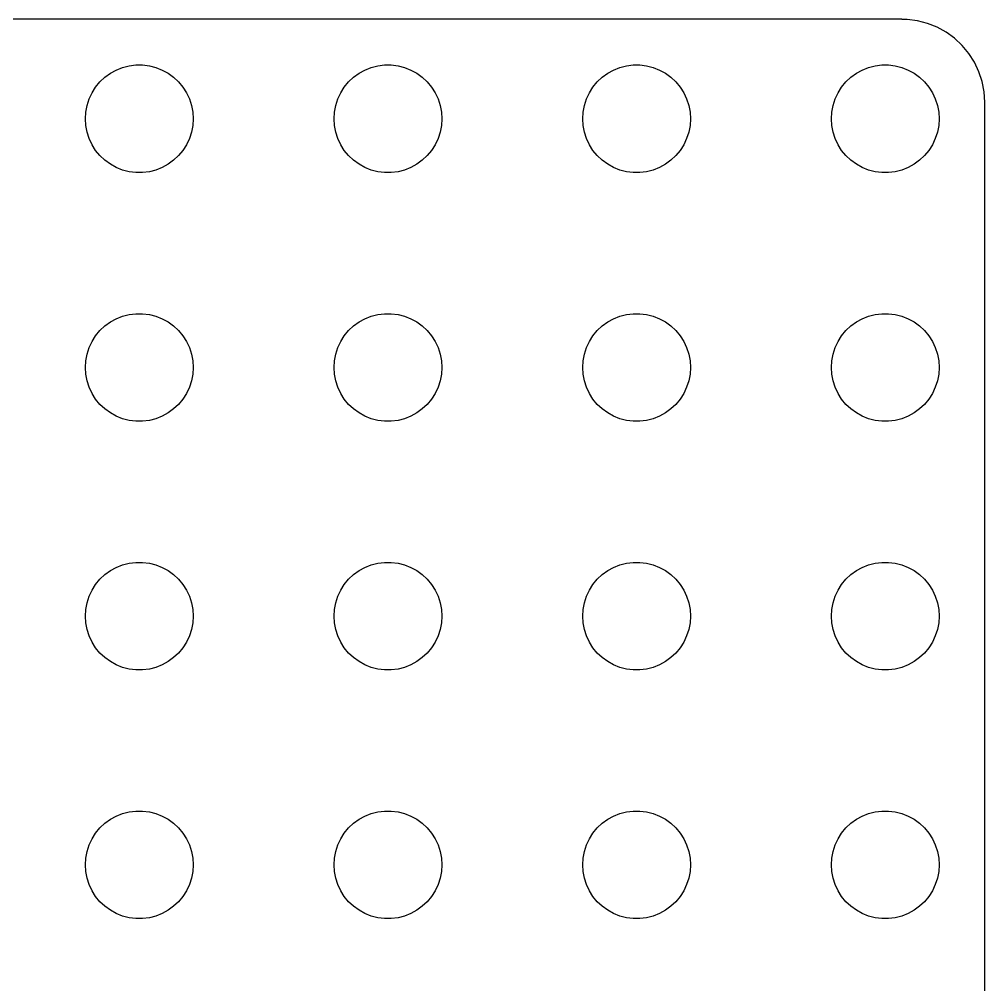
# Model space of a CAD drawing. Header units: metres. Extents: x 9 to 231, y 9 to 231.
# Drawn here: x 172.8 to 231, y 172.8 to 231 of the extents above; entities that cross this region are included whole.
import ezdxf

# ---------------------------------------------------------------- set-up
doc = ezdxf.new("R2010")
doc.units = ezdxf.units.M

msp = doc.modelspace()

# ---------------------------------------------------------------- linework, layer by layer
for p, q in [((226, 231), (14, 231)), ((226, 230.99), (226, 231)), ((226.314, 230.99), (226, 230.99)), ((226.937, 230.911), (226.314, 230.99)), ((227.545, 230.755), (226.937, 230.911)), ((228.129, 230.524), (227.545, 230.755)), ((228.679, 230.222), (228.129, 230.524)), ((229.187, 229.853), (228.679, 230.222)), ((229.645, 229.423), (229.187, 229.853)), ((230.045, 228.939), (229.645, 229.423)), ((230.382, 228.409), (230.045, 228.939)), ((230.649, 227.841), (230.382, 228.409)), ((177.928, 227.504), (178.259, 227.744)), ((178.259, 227.744), (178.616, 227.941)), ((178.616, 227.941), (178.996, 228.091)), ((178.996, 228.091), (179.391, 228.192)), ((179.391, 228.192), (179.796, 228.244)), ((179.796, 228.244), (180.204, 228.244)), ((180.204, 228.244), (180.609, 228.192)), ((180.609, 228.192), (181.004, 228.091)), ((181.004, 228.091), (181.384, 227.941)), ((181.384, 227.941), (181.741, 227.744)), ((181.741, 227.744), (182.072, 227.504)), ((192.928, 227.504), (193.259, 227.744)), ((193.259, 227.744), (193.616, 227.941)), ((193.616, 227.941), (193.996, 228.091)), ((193.996, 228.091), (194.391, 228.192)), ((194.391, 228.192), (194.796, 228.244)), ((194.796, 228.244), (195.204, 228.244)), ((195.204, 228.244), (195.609, 228.192)), ((195.609, 228.192), (196.004, 228.091)), ((196.004, 228.091), (196.384, 227.941)), ((196.384, 227.941), (196.741, 227.744)), ((196.741, 227.744), (197.072, 227.504)), ((207.928, 227.504), (208.259, 227.744)), ((208.259, 227.744), (208.616, 227.941)), ((208.616, 227.941), (208.996, 228.091)), ((208.996, 228.091), (209.391, 228.192)), ((209.391, 228.192), (209.796, 228.244)), ((209.796, 228.244), (210.204, 228.244)), ((210.204, 228.244), (210.609, 228.192)), ((210.609, 228.192), (211.004, 228.091)), ((211.004, 228.091), (211.384, 227.941)), ((211.384, 227.941), (211.741, 227.744)), ((211.741, 227.744), (212.072, 227.504)), ((222.928, 227.504), (223.259, 227.744)), ((223.259, 227.744), (223.616, 227.941)), ((223.616, 227.941), (223.996, 228.091)), ((223.996, 228.091), (224.391, 228.192)), ((224.391, 228.192), (224.796, 228.244)), ((224.796, 228.244), (225.204, 228.244)), ((225.204, 228.244), (225.609, 228.192)), ((225.609, 228.192), (226.004, 228.091)), ((226.004, 228.091), (226.384, 227.941)), ((226.384, 227.941), (226.741, 227.744)), ((226.741, 227.744), (227.072, 227.504)), ((230.843, 227.243), (230.649, 227.841)), ((177.371, 226.91), (177.631, 227.225)), ((177.631, 227.225), (177.928, 227.504)), ((182.072, 227.504), (182.369, 227.225)), ((182.369, 227.225), (182.629, 226.91)), ((192.371, 226.91), (192.631, 227.225)), ((192.631, 227.225), (192.928, 227.504)), ((197.072, 227.504), (197.369, 227.225)), ((197.369, 227.225), (197.629, 226.91)), ((207.371, 226.91), (207.631, 227.225)), ((207.631, 227.225), (207.928, 227.504)), ((212.072, 227.504), (212.369, 227.225)), ((212.369, 227.225), (212.629, 226.91)), ((222.371, 226.91), (222.631, 227.225)), ((222.631, 227.225), (222.928, 227.504)), ((227.072, 227.504), (227.369, 227.225)), ((227.369, 227.225), (227.629, 226.91)), ((230.961, 226.627), (230.843, 227.243)), ((176.978, 226.196), (177.152, 226.566)), ((177.152, 226.566), (177.371, 226.91)), ((182.629, 226.91), (182.848, 226.566)), ((182.848, 226.566), (183.022, 226.196)), ((191.978, 226.196), (192.152, 226.566)), ((192.152, 226.566), (192.371, 226.91)), ((197.629, 226.91), (197.848, 226.566)), ((197.848, 226.566), (198.022, 226.196)), ((206.978, 226.196), (207.152, 226.566)), ((207.152, 226.566), (207.371, 226.91)), ((212.629, 226.91), (212.848, 226.566)), ((212.848, 226.566), (213.022, 226.196)), ((221.978, 226.196), (222.152, 226.566)), ((222.152, 226.566), (222.371, 226.91)), ((227.629, 226.91), (227.848, 226.566)), ((227.848, 226.566), (228.022, 226.196)), ((231, 226), (230.961, 226.627)), ((176.852, 225.808), (176.978, 226.196)), ((183.022, 226.196), (183.148, 225.808)), ((191.852, 225.808), (191.978, 226.196)), ((198.022, 226.196), (198.148, 225.808)), ((206.852, 225.808), (206.978, 226.196)), ((213.022, 226.196), (213.148, 225.808)), ((221.852, 225.808), (221.978, 226.196)), ((228.022, 226.196), (228.148, 225.808)), ((231, 14), (231, 226)), ((176.75, 225), (176.776, 225.407)), ((176.776, 225.407), (176.852, 225.808)), ((183.148, 225.808), (183.224, 225.407)), ((183.224, 225.407), (183.25, 225)), ((191.75, 225), (191.776, 225.407)), ((191.776, 225.407), (191.852, 225.808)), ((198.148, 225.808), (198.224, 225.407)), ((198.224, 225.407), (198.25, 225)), ((206.75, 225), (206.776, 225.407)), ((206.776, 225.407), (206.852, 225.808)), ((213.148, 225.808), (213.224, 225.407)), ((213.224, 225.407), (213.25, 225)), ((221.75, 225), (221.776, 225.407)), ((221.776, 225.407), (221.852, 225.808)), ((228.148, 225.808), (228.224, 225.407)), ((228.224, 225.407), (228.25, 225)), ((176.776, 224.593), (176.75, 225)), ((183.25, 225), (183.224, 224.593)), ((191.776, 224.593), (191.75, 225)), ((198.25, 225), (198.224, 224.593)), ((206.776, 224.593), (206.75, 225)), ((213.25, 225), (213.224, 224.593)), ((221.776, 224.593), (221.75, 225)), ((228.25, 225), (228.224, 224.593)), ((176.852, 224.192), (176.776, 224.593)), ((183.224, 224.593), (183.148, 224.192)), ((191.852, 224.192), (191.776, 224.593)), ((198.224, 224.593), (198.148, 224.192)), ((206.852, 224.192), (206.776, 224.593)), ((213.224, 224.593), (213.148, 224.192)), ((221.852, 224.192), (221.776, 224.593)), ((228.224, 224.593), (228.148, 224.192)), ((176.978, 223.804), (176.852, 224.192)), ((177.152, 223.434), (176.978, 223.804)), ((183.022, 223.804), (182.848, 223.434)), ((183.148, 224.192), (183.022, 223.804)), ((191.978, 223.804), (191.852, 224.192)), ((192.152, 223.434), (191.978, 223.804)), ((198.022, 223.804), (197.848, 223.434)), ((198.148, 224.192), (198.022, 223.804)), ((206.978, 223.804), (206.852, 224.192)), ((207.152, 223.434), (206.978, 223.804)), ((213.022, 223.804), (212.848, 223.434)), ((213.148, 224.192), (213.022, 223.804)), ((221.978, 223.804), (221.852, 224.192)), ((222.152, 223.434), (221.978, 223.804)), ((228.022, 223.804), (227.848, 223.434)), ((228.148, 224.192), (228.022, 223.804)), ((177.371, 223.09), (177.152, 223.434)), ((177.631, 222.775), (177.371, 223.09)), ((182.629, 223.09), (182.369, 222.775)), ((182.848, 223.434), (182.629, 223.09)), ((192.371, 223.09), (192.152, 223.434)), ((192.631, 222.775), (192.371, 223.09)), ((197.629, 223.09), (197.369, 222.775)), ((197.848, 223.434), (197.629, 223.09)), ((207.371, 223.09), (207.152, 223.434)), ((207.631, 222.775), (207.371, 223.09)), ((212.629, 223.09), (212.369, 222.775)), ((212.848, 223.434), (212.629, 223.09)), ((222.371, 223.09), (222.152, 223.434)), ((222.631, 222.775), (222.371, 223.09)), ((227.629, 223.09), (227.369, 222.775)), ((227.848, 223.434), (227.629, 223.09)), ((177.928, 222.496), (177.631, 222.775)), ((178.259, 222.256), (177.928, 222.496)), ((182.072, 222.496), (181.741, 222.256)), ((182.369, 222.775), (182.072, 222.496)), ((192.928, 222.496), (192.631, 222.775)), ((193.259, 222.256), (192.928, 222.496)), ((197.072, 222.496), (196.741, 222.256)), ((197.369, 222.775), (197.072, 222.496)), ((207.928, 222.496), (207.631, 222.775)), ((208.259, 222.256), (207.928, 222.496)), ((212.072, 222.496), (211.741, 222.256)), ((212.369, 222.775), (212.072, 222.496)), ((222.928, 222.496), (222.631, 222.775)), ((223.259, 222.256), (222.928, 222.496)), ((227.072, 222.496), (226.741, 222.256)), ((227.369, 222.775), (227.072, 222.496)), ((178.616, 222.059), (178.259, 222.256)), ((178.996, 221.909), (178.616, 222.059)), ((179.391, 221.808), (178.996, 221.909)), ((181.004, 221.909), (180.609, 221.808)), ((181.384, 222.059), (181.004, 221.909)), ((181.741, 222.256), (181.384, 222.059)), ((193.616, 222.059), (193.259, 222.256)), ((193.996, 221.909), (193.616, 222.059)), ((194.391, 221.808), (193.996, 221.909)), ((196.004, 221.909), (195.609, 221.808)), ((196.384, 222.059), (196.004, 221.909)), ((196.741, 222.256), (196.384, 222.059)), ((208.616, 222.059), (208.259, 222.256)), ((208.996, 221.909), (208.616, 222.059)), ((209.391, 221.808), (208.996, 221.909)), ((211.004, 221.909), (210.609, 221.808)), ((211.384, 222.059), (211.004, 221.909)), ((211.741, 222.256), (211.384, 222.059)), ((223.616, 222.059), (223.259, 222.256)), ((223.996, 221.909), (223.616, 222.059)), ((224.391, 221.808), (223.996, 221.909)), ((226.004, 221.909), (225.609, 221.808)), ((226.384, 222.059), (226.004, 221.909)), ((226.741, 222.256), (226.384, 222.059)), ((179.796, 221.756), (179.391, 221.808)), ((180.204, 221.756), (179.796, 221.756)), ((180.609, 221.808), (180.204, 221.756)), ((194.796, 221.756), (194.391, 221.808)), ((195.204, 221.756), (194.796, 221.756)), ((195.609, 221.808), (195.204, 221.756)), ((209.796, 221.756), (209.391, 221.808)), ((210.204, 221.756), (209.796, 221.756)), ((210.609, 221.808), (210.204, 221.756)), ((224.796, 221.756), (224.391, 221.808)), ((225.204, 221.756), (224.796, 221.756)), ((225.609, 221.808), (225.204, 221.756)), ((178.996, 213.091), (179.391, 213.192)), ((179.391, 213.192), (179.796, 213.244)), ((179.796, 213.244), (180.204, 213.244)), ((180.204, 213.244), (180.609, 213.192)), ((180.609, 213.192), (181.004, 213.091)), ((193.996, 213.091), (194.391, 213.192)), ((194.391, 213.192), (194.796, 213.244)), ((194.796, 213.244), (195.204, 213.244)), ((195.204, 213.244), (195.609, 213.192)), ((195.609, 213.192), (196.004, 213.091)), ((208.996, 213.091), (209.391, 213.192)), ((209.391, 213.192), (209.796, 213.244)), ((209.796, 213.244), (210.204, 213.244)), ((210.204, 213.244), (210.609, 213.192)), ((210.609, 213.192), (211.004, 213.091)), ((223.996, 213.091), (224.391, 213.192)), ((224.391, 213.192), (224.796, 213.244)), ((224.796, 213.244), (225.204, 213.244)), ((225.204, 213.244), (225.609, 213.192)), ((225.609, 213.192), (226.004, 213.091)), ((177.928, 212.504), (178.259, 212.744)), ((178.259, 212.744), (178.616, 212.941)), ((178.616, 212.941), (178.996, 213.091)), ((181.004, 213.091), (181.384, 212.941)), ((181.384, 212.941), (181.741, 212.744)), ((181.741, 212.744), (182.072, 212.504)), ((192.928, 212.504), (193.259, 212.744)), ((193.259, 212.744), (193.616, 212.941)), ((193.616, 212.941), (193.996, 213.091)), ((196.004, 213.091), (196.384, 212.941)), ((196.384, 212.941), (196.741, 212.744)), ((196.741, 212.744), (197.072, 212.504)), ((207.928, 212.504), (208.259, 212.744)), ((208.259, 212.744), (208.616, 212.941)), ((208.616, 212.941), (208.996, 213.091)), ((211.004, 213.091), (211.384, 212.941)), ((211.384, 212.941), (211.741, 212.744)), ((211.741, 212.744), (212.072, 212.504)), ((222.928, 212.504), (223.259, 212.744)), ((223.259, 212.744), (223.616, 212.941)), ((223.616, 212.941), (223.996, 213.091)), ((226.004, 213.091), (226.384, 212.941)), ((226.384, 212.941), (226.741, 212.744)), ((226.741, 212.744), (227.072, 212.504)), ((177.371, 211.91), (177.631, 212.225)), ((177.631, 212.225), (177.928, 212.504)), ((182.072, 212.504), (182.369, 212.225)), ((182.369, 212.225), (182.629, 211.91)), ((192.371, 211.91), (192.631, 212.225)), ((192.631, 212.225), (192.928, 212.504)), ((197.072, 212.504), (197.369, 212.225)), ((197.369, 212.225), (197.629, 211.91)), ((207.371, 211.91), (207.631, 212.225)), ((207.631, 212.225), (207.928, 212.504)), ((212.072, 212.504), (212.369, 212.225)), ((212.369, 212.225), (212.629, 211.91)), ((222.371, 211.91), (222.631, 212.225)), ((222.631, 212.225), (222.928, 212.504)), ((227.072, 212.504), (227.369, 212.225)), ((227.369, 212.225), (227.629, 211.91)), ((176.978, 211.196), (177.152, 211.566)), ((177.152, 211.566), (177.371, 211.91)), ((182.629, 211.91), (182.848, 211.566)), ((182.848, 211.566), (183.022, 211.196)), ((191.978, 211.196), (192.152, 211.566)), ((192.152, 211.566), (192.371, 211.91)), ((197.629, 211.91), (197.848, 211.566)), ((197.848, 211.566), (198.022, 211.196)), ((206.978, 211.196), (207.152, 211.566)), ((207.152, 211.566), (207.371, 211.91)), ((212.629, 211.91), (212.848, 211.566)), ((212.848, 211.566), (213.022, 211.196)), ((221.978, 211.196), (222.152, 211.566)), ((222.152, 211.566), (222.371, 211.91)), ((227.629, 211.91), (227.848, 211.566)), ((227.848, 211.566), (228.022, 211.196)), ((176.852, 210.808), (176.978, 211.196)), ((183.022, 211.196), (183.148, 210.808)), ((191.852, 210.808), (191.978, 211.196)), ((198.022, 211.196), (198.148, 210.808)), ((206.852, 210.808), (206.978, 211.196)), ((213.022, 211.196), (213.148, 210.808)), ((221.852, 210.808), (221.978, 211.196)), ((228.022, 211.196), (228.148, 210.808)), ((176.75, 210), (176.776, 210.407)), ((176.776, 210.407), (176.852, 210.808)), ((183.148, 210.808), (183.224, 210.407)), ((183.224, 210.407), (183.25, 210)), ((191.75, 210), (191.776, 210.407)), ((191.776, 210.407), (191.852, 210.808)), ((198.148, 210.808), (198.224, 210.407)), ((198.224, 210.407), (198.25, 210)), ((206.75, 210), (206.776, 210.407)), ((206.776, 210.407), (206.852, 210.808)), ((213.148, 210.808), (213.224, 210.407)), ((213.224, 210.407), (213.25, 210)), ((221.75, 210), (221.776, 210.407)), ((221.776, 210.407), (221.852, 210.808)), ((228.148, 210.808), (228.224, 210.407)), ((228.224, 210.407), (228.25, 210)), ((176.776, 209.593), (176.75, 210)), ((183.25, 210), (183.224, 209.593)), ((191.776, 209.593), (191.75, 210)), ((198.25, 210), (198.224, 209.593)), ((206.776, 209.593), (206.75, 210)), ((213.25, 210), (213.224, 209.593)), ((221.776, 209.593), (221.75, 210)), ((228.25, 210), (228.224, 209.593)), ((176.852, 209.192), (176.776, 209.593)), ((176.978, 208.804), (176.852, 209.192)), ((183.148, 209.192), (183.022, 208.804)), ((183.224, 209.593), (183.148, 209.192)), ((191.852, 209.192), (191.776, 209.593)), ((191.978, 208.804), (191.852, 209.192)), ((198.148, 209.192), (198.022, 208.804)), ((198.224, 209.593), (198.148, 209.192)), ((206.852, 209.192), (206.776, 209.593)), ((206.978, 208.804), (206.852, 209.192)), ((213.148, 209.192), (213.022, 208.804)), ((213.224, 209.593), (213.148, 209.192)), ((221.852, 209.192), (221.776, 209.593)), ((221.978, 208.804), (221.852, 209.192)), ((228.148, 209.192), (228.022, 208.804)), ((228.224, 209.593), (228.148, 209.192)), ((177.152, 208.434), (176.978, 208.804)), ((183.022, 208.804), (182.848, 208.434)), ((192.152, 208.434), (191.978, 208.804)), ((198.022, 208.804), (197.848, 208.434)), ((207.152, 208.434), (206.978, 208.804)), ((213.022, 208.804), (212.848, 208.434)), ((222.152, 208.434), (221.978, 208.804)), ((228.022, 208.804), (227.848, 208.434)), ((177.371, 208.09), (177.152, 208.434)), ((177.631, 207.775), (177.371, 208.09)), ((182.629, 208.09), (182.369, 207.775)), ((182.848, 208.434), (182.629, 208.09)), ((192.371, 208.09), (192.152, 208.434)), ((192.631, 207.775), (192.371, 208.09)), ((197.629, 208.09), (197.369, 207.775)), ((197.848, 208.434), (197.629, 208.09)), ((207.371, 208.09), (207.152, 208.434)), ((207.631, 207.775), (207.371, 208.09)), ((212.629, 208.09), (212.369, 207.775)), ((212.848, 208.434), (212.629, 208.09)), ((222.371, 208.09), (222.152, 208.434)), ((222.631, 207.775), (222.371, 208.09)), ((227.629, 208.09), (227.369, 207.775)), ((227.848, 208.434), (227.629, 208.09)), ((177.928, 207.496), (177.631, 207.775)), ((178.259, 207.256), (177.928, 207.496)), ((182.072, 207.496), (181.741, 207.256)), ((182.369, 207.775), (182.072, 207.496)), ((192.928, 207.496), (192.631, 207.775)), ((193.259, 207.256), (192.928, 207.496)), ((197.072, 207.496), (196.741, 207.256)), ((197.369, 207.775), (197.072, 207.496)), ((207.928, 207.496), (207.631, 207.775)), ((208.259, 207.256), (207.928, 207.496)), ((212.072, 207.496), (211.741, 207.256)), ((212.369, 207.775), (212.072, 207.496)), ((222.928, 207.496), (222.631, 207.775)), ((223.259, 207.256), (222.928, 207.496)), ((227.072, 207.496), (226.741, 207.256)), ((227.369, 207.775), (227.072, 207.496)), ((178.616, 207.059), (178.259, 207.256)), ((178.996, 206.909), (178.616, 207.059)), ((179.391, 206.808), (178.996, 206.909)), ((179.796, 206.756), (179.391, 206.808)), ((180.204, 206.756), (179.796, 206.756)), ((180.609, 206.808), (180.204, 206.756)), ((181.004, 206.909), (180.609, 206.808)), ((181.384, 207.059), (181.004, 206.909)), ((181.741, 207.256), (181.384, 207.059)), ((193.616, 207.059), (193.259, 207.256)), ((193.996, 206.909), (193.616, 207.059)), ((194.391, 206.808), (193.996, 206.909)), ((194.796, 206.756), (194.391, 206.808)), ((195.204, 206.756), (194.796, 206.756)), ((195.609, 206.808), (195.204, 206.756)), ((196.004, 206.909), (195.609, 206.808)), ((196.384, 207.059), (196.004, 206.909)), ((196.741, 207.256), (196.384, 207.059)), ((208.616, 207.059), (208.259, 207.256)), ((208.996, 206.909), (208.616, 207.059)), ((209.391, 206.808), (208.996, 206.909)), ((209.796, 206.756), (209.391, 206.808)), ((210.204, 206.756), (209.796, 206.756)), ((210.609, 206.808), (210.204, 206.756)), ((211.004, 206.909), (210.609, 206.808)), ((211.384, 207.059), (211.004, 206.909)), ((211.741, 207.256), (211.384, 207.059)), ((223.616, 207.059), (223.259, 207.256)), ((223.996, 206.909), (223.616, 207.059)), ((224.391, 206.808), (223.996, 206.909)), ((224.796, 206.756), (224.391, 206.808)), ((225.204, 206.756), (224.796, 206.756)), ((225.609, 206.808), (225.204, 206.756)), ((226.004, 206.909), (225.609, 206.808)), ((226.384, 207.059), (226.004, 206.909)), ((226.741, 207.256), (226.384, 207.059)), ((178.616, 197.941), (178.996, 198.091)), ((178.996, 198.091), (179.391, 198.192)), ((179.391, 198.192), (179.796, 198.244)), ((179.796, 198.244), (180.204, 198.244)), ((180.204, 198.244), (180.609, 198.192)), ((180.609, 198.192), (181.004, 198.091)), ((181.004, 198.091), (181.384, 197.941)), ((193.616, 197.941), (193.996, 198.091)), ((193.996, 198.091), (194.391, 198.192)), ((194.391, 198.192), (194.796, 198.244)), ((194.796, 198.244), (195.204, 198.244)), ((195.204, 198.244), (195.609, 198.192)), ((195.609, 198.192), (196.004, 198.091)), ((196.004, 198.091), (196.384, 197.941)), ((208.616, 197.941), (208.996, 198.091)), ((208.996, 198.091), (209.391, 198.192)), ((209.391, 198.192), (209.796, 198.244)), ((209.796, 198.244), (210.204, 198.244)), ((210.204, 198.244), (210.609, 198.192)), ((210.609, 198.192), (211.004, 198.091)), ((211.004, 198.091), (211.384, 197.941)), ((223.616, 197.941), (223.996, 198.091)), ((223.996, 198.091), (224.391, 198.192)), ((224.391, 198.192), (224.796, 198.244)), ((224.796, 198.244), (225.204, 198.244)), ((225.204, 198.244), (225.609, 198.192)), ((225.609, 198.192), (226.004, 198.091)), ((226.004, 198.091), (226.384, 197.941)), ((177.631, 197.225), (177.928, 197.504)), ((177.928, 197.504), (178.259, 197.744)), ((178.259, 197.744), (178.616, 197.941)), ((181.384, 197.941), (181.741, 197.744)), ((181.741, 197.744), (182.072, 197.504)), ((182.072, 197.504), (182.369, 197.225)), ((192.631, 197.225), (192.928, 197.504)), ((192.928, 197.504), (193.259, 197.744)), ((193.259, 197.744), (193.616, 197.941)), ((196.384, 197.941), (196.741, 197.744)), ((196.741, 197.744), (197.072, 197.504)), ((197.072, 197.504), (197.369, 197.225)), ((207.631, 197.225), (207.928, 197.504)), ((207.928, 197.504), (208.259, 197.744)), ((208.259, 197.744), (208.616, 197.941)), ((211.384, 197.941), (211.741, 197.744)), ((211.741, 197.744), (212.072, 197.504)), ((212.072, 197.504), (212.369, 197.225)), ((222.631, 197.225), (222.928, 197.504)), ((222.928, 197.504), (223.259, 197.744)), ((223.259, 197.744), (223.616, 197.941)), ((226.384, 197.941), (226.741, 197.744)), ((226.741, 197.744), (227.072, 197.504)), ((227.072, 197.504), (227.369, 197.225)), ((177.152, 196.566), (177.371, 196.91)), ((177.371, 196.91), (177.631, 197.225)), ((182.369, 197.225), (182.629, 196.91)), ((182.629, 196.91), (182.848, 196.566)), ((192.152, 196.566), (192.371, 196.91)), ((192.371, 196.91), (192.631, 197.225)), ((197.369, 197.225), (197.629, 196.91)), ((197.629, 196.91), (197.848, 196.566)), ((207.152, 196.566), (207.371, 196.91)), ((207.371, 196.91), (207.631, 197.225)), ((212.369, 197.225), (212.629, 196.91)), ((212.629, 196.91), (212.848, 196.566)), ((222.152, 196.566), (222.371, 196.91)), ((222.371, 196.91), (222.631, 197.225)), ((227.369, 197.225), (227.629, 196.91)), ((227.629, 196.91), (227.848, 196.566)), ((176.978, 196.196), (177.152, 196.566)), ((182.848, 196.566), (183.022, 196.196)), ((191.978, 196.196), (192.152, 196.566)), ((197.848, 196.566), (198.022, 196.196)), ((206.978, 196.196), (207.152, 196.566)), ((212.848, 196.566), (213.022, 196.196)), ((221.978, 196.196), (222.152, 196.566)), ((227.848, 196.566), (228.022, 196.196)), ((176.776, 195.407), (176.852, 195.808)), ((176.852, 195.808), (176.978, 196.196)), ((183.022, 196.196), (183.148, 195.808)), ((183.148, 195.808), (183.224, 195.407)), ((191.776, 195.407), (191.852, 195.808)), ((191.852, 195.808), (191.978, 196.196)), ((198.022, 196.196), (198.148, 195.808)), ((198.148, 195.808), (198.224, 195.407)), ((206.776, 195.407), (206.852, 195.808)), ((206.852, 195.808), (206.978, 196.196)), ((213.022, 196.196), (213.148, 195.808)), ((213.148, 195.808), (213.224, 195.407)), ((221.776, 195.407), (221.852, 195.808)), ((221.852, 195.808), (221.978, 196.196)), ((228.022, 196.196), (228.148, 195.808)), ((228.148, 195.808), (228.224, 195.407)), ((176.75, 195), (176.776, 195.407)), ((183.224, 195.407), (183.25, 195)), ((191.75, 195), (191.776, 195.407)), ((198.224, 195.407), (198.25, 195)), ((206.75, 195), (206.776, 195.407)), ((213.224, 195.407), (213.25, 195)), ((221.75, 195), (221.776, 195.407)), ((228.224, 195.407), (228.25, 195)), ((176.776, 194.593), (176.75, 195)), ((176.852, 194.192), (176.776, 194.593)), ((183.224, 194.593), (183.148, 194.192)), ((183.25, 195), (183.224, 194.593)), ((191.776, 194.593), (191.75, 195)), ((191.852, 194.192), (191.776, 194.593)), ((198.224, 194.593), (198.148, 194.192)), ((198.25, 195), (198.224, 194.593)), ((206.776, 194.593), (206.75, 195)), ((206.852, 194.192), (206.776, 194.593)), ((213.224, 194.593), (213.148, 194.192)), ((213.25, 195), (213.224, 194.593)), ((221.776, 194.593), (221.75, 195)), ((221.852, 194.192), (221.776, 194.593)), ((228.224, 194.593), (228.148, 194.192)), ((228.25, 195), (228.224, 194.593)), ((176.978, 193.804), (176.852, 194.192)), ((183.148, 194.192), (183.022, 193.804)), ((191.978, 193.804), (191.852, 194.192)), ((198.148, 194.192), (198.022, 193.804)), ((206.978, 193.804), (206.852, 194.192)), ((213.148, 194.192), (213.022, 193.804)), ((221.978, 193.804), (221.852, 194.192)), ((228.148, 194.192), (228.022, 193.804)), ((177.152, 193.434), (176.978, 193.804)), ((177.371, 193.09), (177.152, 193.434)), ((182.848, 193.434), (182.629, 193.09)), ((183.022, 193.804), (182.848, 193.434)), ((192.152, 193.434), (191.978, 193.804)), ((192.371, 193.09), (192.152, 193.434)), ((197.848, 193.434), (197.629, 193.09)), ((198.022, 193.804), (197.848, 193.434)), ((207.152, 193.434), (206.978, 193.804)), ((207.371, 193.09), (207.152, 193.434)), ((212.848, 193.434), (212.629, 193.09)), ((213.022, 193.804), (212.848, 193.434)), ((222.152, 193.434), (221.978, 193.804)), ((222.371, 193.09), (222.152, 193.434)), ((227.848, 193.434), (227.629, 193.09)), ((228.022, 193.804), (227.848, 193.434)), ((177.631, 192.775), (177.371, 193.09)), ((177.928, 192.496), (177.631, 192.775)), ((182.369, 192.775), (182.072, 192.496)), ((182.629, 193.09), (182.369, 192.775)), ((192.631, 192.775), (192.371, 193.09)), ((192.928, 192.496), (192.631, 192.775)), ((197.369, 192.775), (197.072, 192.496)), ((197.629, 193.09), (197.369, 192.775)), ((207.631, 192.775), (207.371, 193.09)), ((207.928, 192.496), (207.631, 192.775)), ((212.369, 192.775), (212.072, 192.496)), ((212.629, 193.09), (212.369, 192.775)), ((222.631, 192.775), (222.371, 193.09)), ((222.928, 192.496), (222.631, 192.775)), ((227.369, 192.775), (227.072, 192.496)), ((227.629, 193.09), (227.369, 192.775)), ((178.259, 192.256), (177.928, 192.496)), ((178.616, 192.059), (178.259, 192.256)), ((181.741, 192.256), (181.384, 192.059)), ((182.072, 192.496), (181.741, 192.256)), ((193.259, 192.256), (192.928, 192.496)), ((193.616, 192.059), (193.259, 192.256)), ((196.741, 192.256), (196.384, 192.059)), ((197.072, 192.496), (196.741, 192.256)), ((208.259, 192.256), (207.928, 192.496)), ((208.616, 192.059), (208.259, 192.256)), ((211.741, 192.256), (211.384, 192.059)), ((212.072, 192.496), (211.741, 192.256)), ((223.259, 192.256), (222.928, 192.496)), ((223.616, 192.059), (223.259, 192.256)), ((226.741, 192.256), (226.384, 192.059)), ((227.072, 192.496), (226.741, 192.256)), ((178.996, 191.909), (178.616, 192.059)), ((179.391, 191.808), (178.996, 191.909)), ((179.796, 191.756), (179.391, 191.808)), ((180.204, 191.756), (179.796, 191.756)), ((180.609, 191.808), (180.204, 191.756)), ((181.004, 191.909), (180.609, 191.808)), ((181.384, 192.059), (181.004, 191.909)), ((193.996, 191.909), (193.616, 192.059)), ((194.391, 191.808), (193.996, 191.909)), ((194.796, 191.756), (194.391, 191.808)), ((195.204, 191.756), (194.796, 191.756)), ((195.609, 191.808), (195.204, 191.756)), ((196.004, 191.909), (195.609, 191.808)), ((196.384, 192.059), (196.004, 191.909)), ((208.996, 191.909), (208.616, 192.059)), ((209.391, 191.808), (208.996, 191.909)), ((209.796, 191.756), (209.391, 191.808)), ((210.204, 191.756), (209.796, 191.756)), ((210.609, 191.808), (210.204, 191.756)), ((211.004, 191.909), (210.609, 191.808)), ((211.384, 192.059), (211.004, 191.909)), ((223.996, 191.909), (223.616, 192.059)), ((224.391, 191.808), (223.996, 191.909)), ((224.796, 191.756), (224.391, 191.808)), ((225.204, 191.756), (224.796, 191.756)), ((225.609, 191.808), (225.204, 191.756)), ((226.004, 191.909), (225.609, 191.808)), ((226.384, 192.059), (226.004, 191.909)), ((178.259, 182.744), (178.616, 182.941)), ((178.616, 182.941), (178.996, 183.091)), ((178.996, 183.091), (179.391, 183.192)), ((179.391, 183.192), (179.796, 183.244)), ((179.796, 183.244), (180.204, 183.244)), ((180.204, 183.244), (180.609, 183.192)), ((180.609, 183.192), (181.004, 183.091)), ((181.004, 183.091), (181.384, 182.941)), ((181.384, 182.941), (181.741, 182.744)), ((193.259, 182.744), (193.616, 182.941)), ((193.616, 182.941), (193.996, 183.091)), ((193.996, 183.091), (194.391, 183.192)), ((194.391, 183.192), (194.796, 183.244)), ((194.796, 183.244), (195.204, 183.244)), ((195.204, 183.244), (195.609, 183.192)), ((195.609, 183.192), (196.004, 183.091)), ((196.004, 183.091), (196.384, 182.941)), ((196.384, 182.941), (196.741, 182.744)), ((208.259, 182.744), (208.616, 182.941)), ((208.616, 182.941), (208.996, 183.091)), ((208.996, 183.091), (209.391, 183.192)), ((209.391, 183.192), (209.796, 183.244)), ((209.796, 183.244), (210.204, 183.244)), ((210.204, 183.244), (210.609, 183.192)), ((210.609, 183.192), (211.004, 183.091)), ((211.004, 183.091), (211.384, 182.941)), ((211.384, 182.941), (211.741, 182.744)), ((223.259, 182.744), (223.616, 182.941)), ((223.616, 182.941), (223.996, 183.091)), ((223.996, 183.091), (224.391, 183.192)), ((224.391, 183.192), (224.796, 183.244)), ((224.796, 183.244), (225.204, 183.244)), ((225.204, 183.244), (225.609, 183.192)), ((225.609, 183.192), (226.004, 183.091)), ((226.004, 183.091), (226.384, 182.941)), ((226.384, 182.941), (226.741, 182.744)), ((177.631, 182.225), (177.928, 182.504)), ((177.928, 182.504), (178.259, 182.744)), ((181.741, 182.744), (182.072, 182.504)), ((182.072, 182.504), (182.369, 182.225)), ((192.631, 182.225), (192.928, 182.504)), ((192.928, 182.504), (193.259, 182.744)), ((196.741, 182.744), (197.072, 182.504)), ((197.072, 182.504), (197.369, 182.225)), ((207.631, 182.225), (207.928, 182.504)), ((207.928, 182.504), (208.259, 182.744)), ((211.741, 182.744), (212.072, 182.504)), ((212.072, 182.504), (212.369, 182.225)), ((222.631, 182.225), (222.928, 182.504)), ((222.928, 182.504), (223.259, 182.744)), ((226.741, 182.744), (227.072, 182.504)), ((227.072, 182.504), (227.369, 182.225)), ((177.152, 181.566), (177.371, 181.91)), ((177.371, 181.91), (177.631, 182.225)), ((182.369, 182.225), (182.629, 181.91)), ((182.629, 181.91), (182.848, 181.566)), ((192.152, 181.566), (192.371, 181.91)), ((192.371, 181.91), (192.631, 182.225)), ((197.369, 182.225), (197.629, 181.91)), ((197.629, 181.91), (197.848, 181.566)), ((207.152, 181.566), (207.371, 181.91)), ((207.371, 181.91), (207.631, 182.225)), ((212.369, 182.225), (212.629, 181.91)), ((212.629, 181.91), (212.848, 181.566)), ((222.152, 181.566), (222.371, 181.91)), ((222.371, 181.91), (222.631, 182.225)), ((227.369, 182.225), (227.629, 181.91)), ((227.629, 181.91), (227.848, 181.566)), ((176.852, 180.808), (176.978, 181.196)), ((176.978, 181.196), (177.152, 181.566)), ((182.848, 181.566), (183.022, 181.196)), ((183.022, 181.196), (183.148, 180.808)), ((191.852, 180.808), (191.978, 181.196)), ((191.978, 181.196), (192.152, 181.566)), ((197.848, 181.566), (198.022, 181.196)), ((198.022, 181.196), (198.148, 180.808)), ((206.852, 180.808), (206.978, 181.196)), ((206.978, 181.196), (207.152, 181.566)), ((212.848, 181.566), (213.022, 181.196)), ((213.022, 181.196), (213.148, 180.808)), ((221.852, 180.808), (221.978, 181.196)), ((221.978, 181.196), (222.152, 181.566)), ((227.848, 181.566), (228.022, 181.196)), ((228.022, 181.196), (228.148, 180.808)), ((176.776, 180.407), (176.852, 180.808)), ((183.148, 180.808), (183.224, 180.407)), ((191.776, 180.407), (191.852, 180.808)), ((198.148, 180.808), (198.224, 180.407)), ((206.776, 180.407), (206.852, 180.808)), ((213.148, 180.808), (213.224, 180.407)), ((221.776, 180.407), (221.852, 180.808)), ((228.148, 180.808), (228.224, 180.407)), ((176.75, 180), (176.776, 180.407)), ((176.776, 179.593), (176.75, 180)), ((183.224, 180.407), (183.25, 180)), ((183.25, 180), (183.224, 179.593)), ((191.75, 180), (191.776, 180.407)), ((191.776, 179.593), (191.75, 180)), ((198.224, 180.407), (198.25, 180)), ((198.25, 180), (198.224, 179.593)), ((206.75, 180), (206.776, 180.407)), ((206.776, 179.593), (206.75, 180)), ((213.224, 180.407), (213.25, 180)), ((213.25, 180), (213.224, 179.593)), ((221.75, 180), (221.776, 180.407)), ((221.776, 179.593), (221.75, 180)), ((228.224, 180.407), (228.25, 180)), ((228.25, 180), (228.224, 179.593)), ((176.852, 179.192), (176.776, 179.593)), ((183.224, 179.593), (183.148, 179.192)), ((191.852, 179.192), (191.776, 179.593)), ((198.224, 179.593), (198.148, 179.192)), ((206.852, 179.192), (206.776, 179.593)), ((213.224, 179.593), (213.148, 179.192)), ((221.852, 179.192), (221.776, 179.593)), ((228.224, 179.593), (228.148, 179.192)), ((176.978, 178.804), (176.852, 179.192)), ((177.152, 178.434), (176.978, 178.804)), ((183.022, 178.804), (182.848, 178.434)), ((183.148, 179.192), (183.022, 178.804)), ((191.978, 178.804), (191.852, 179.192)), ((192.152, 178.434), (191.978, 178.804)), ((198.022, 178.804), (197.848, 178.434)), ((198.148, 179.192), (198.022, 178.804)), ((206.978, 178.804), (206.852, 179.192)), ((207.152, 178.434), (206.978, 178.804)), ((213.022, 178.804), (212.848, 178.434)), ((213.148, 179.192), (213.022, 178.804)), ((221.978, 178.804), (221.852, 179.192)), ((222.152, 178.434), (221.978, 178.804)), ((228.022, 178.804), (227.848, 178.434)), ((228.148, 179.192), (228.022, 178.804)), ((177.371, 178.09), (177.152, 178.434)), ((182.848, 178.434), (182.629, 178.09)), ((192.371, 178.09), (192.152, 178.434)), ((197.848, 178.434), (197.629, 178.09)), ((207.371, 178.09), (207.152, 178.434)), ((212.848, 178.434), (212.629, 178.09)), ((222.371, 178.09), (222.152, 178.434)), ((227.848, 178.434), (227.629, 178.09)), ((177.631, 177.775), (177.371, 178.09)), ((177.928, 177.496), (177.631, 177.775)), ((182.369, 177.775), (182.072, 177.496)), ((182.629, 178.09), (182.369, 177.775)), ((192.631, 177.775), (192.371, 178.09)), ((192.928, 177.496), (192.631, 177.775)), ((197.369, 177.775), (197.072, 177.496)), ((197.629, 178.09), (197.369, 177.775)), ((207.631, 177.775), (207.371, 178.09)), ((207.928, 177.496), (207.631, 177.775)), ((212.369, 177.775), (212.072, 177.496)), ((212.629, 178.09), (212.369, 177.775)), ((222.631, 177.775), (222.371, 178.09)), ((222.928, 177.496), (222.631, 177.775)), ((227.369, 177.775), (227.072, 177.496)), ((227.629, 178.09), (227.369, 177.775)), ((178.259, 177.256), (177.928, 177.496)), ((178.616, 177.059), (178.259, 177.256)), ((178.996, 176.909), (178.616, 177.059)), ((181.384, 177.059), (181.004, 176.909)), ((181.741, 177.256), (181.384, 177.059)), ((182.072, 177.496), (181.741, 177.256)), ((193.259, 177.256), (192.928, 177.496)), ((193.616, 177.059), (193.259, 177.256)), ((193.996, 176.909), (193.616, 177.059)), ((196.384, 177.059), (196.004, 176.909)), ((196.741, 177.256), (196.384, 177.059)), ((197.072, 177.496), (196.741, 177.256)), ((208.259, 177.256), (207.928, 177.496)), ((208.616, 177.059), (208.259, 177.256)), ((208.996, 176.909), (208.616, 177.059)), ((211.384, 177.059), (211.004, 176.909)), ((211.741, 177.256), (211.384, 177.059)), ((212.072, 177.496), (211.741, 177.256)), ((223.259, 177.256), (222.928, 177.496)), ((223.616, 177.059), (223.259, 177.256)), ((223.996, 176.909), (223.616, 177.059)), ((226.384, 177.059), (226.004, 176.909)), ((226.741, 177.256), (226.384, 177.059)), ((227.072, 177.496), (226.741, 177.256)), ((179.391, 176.808), (178.996, 176.909)), ((179.796, 176.756), (179.391, 176.808)), ((180.204, 176.756), (179.796, 176.756)), ((180.609, 176.808), (180.204, 176.756)), ((181.004, 176.909), (180.609, 176.808)), ((194.391, 176.808), (193.996, 176.909)), ((194.796, 176.756), (194.391, 176.808)), ((195.204, 176.756), (194.796, 176.756)), ((195.609, 176.808), (195.204, 176.756)), ((196.004, 176.909), (195.609, 176.808)), ((209.391, 176.808), (208.996, 176.909)), ((209.796, 176.756), (209.391, 176.808)), ((210.204, 176.756), (209.796, 176.756)), ((210.609, 176.808), (210.204, 176.756)), ((211.004, 176.909), (210.609, 176.808)), ((224.391, 176.808), (223.996, 176.909)), ((224.796, 176.756), (224.391, 176.808)), ((225.204, 176.756), (224.796, 176.756)), ((225.609, 176.808), (225.204, 176.756)), ((226.004, 176.909), (225.609, 176.808))]:
    msp.add_line(p, q)

doc.saveas('drawing.dxf')
